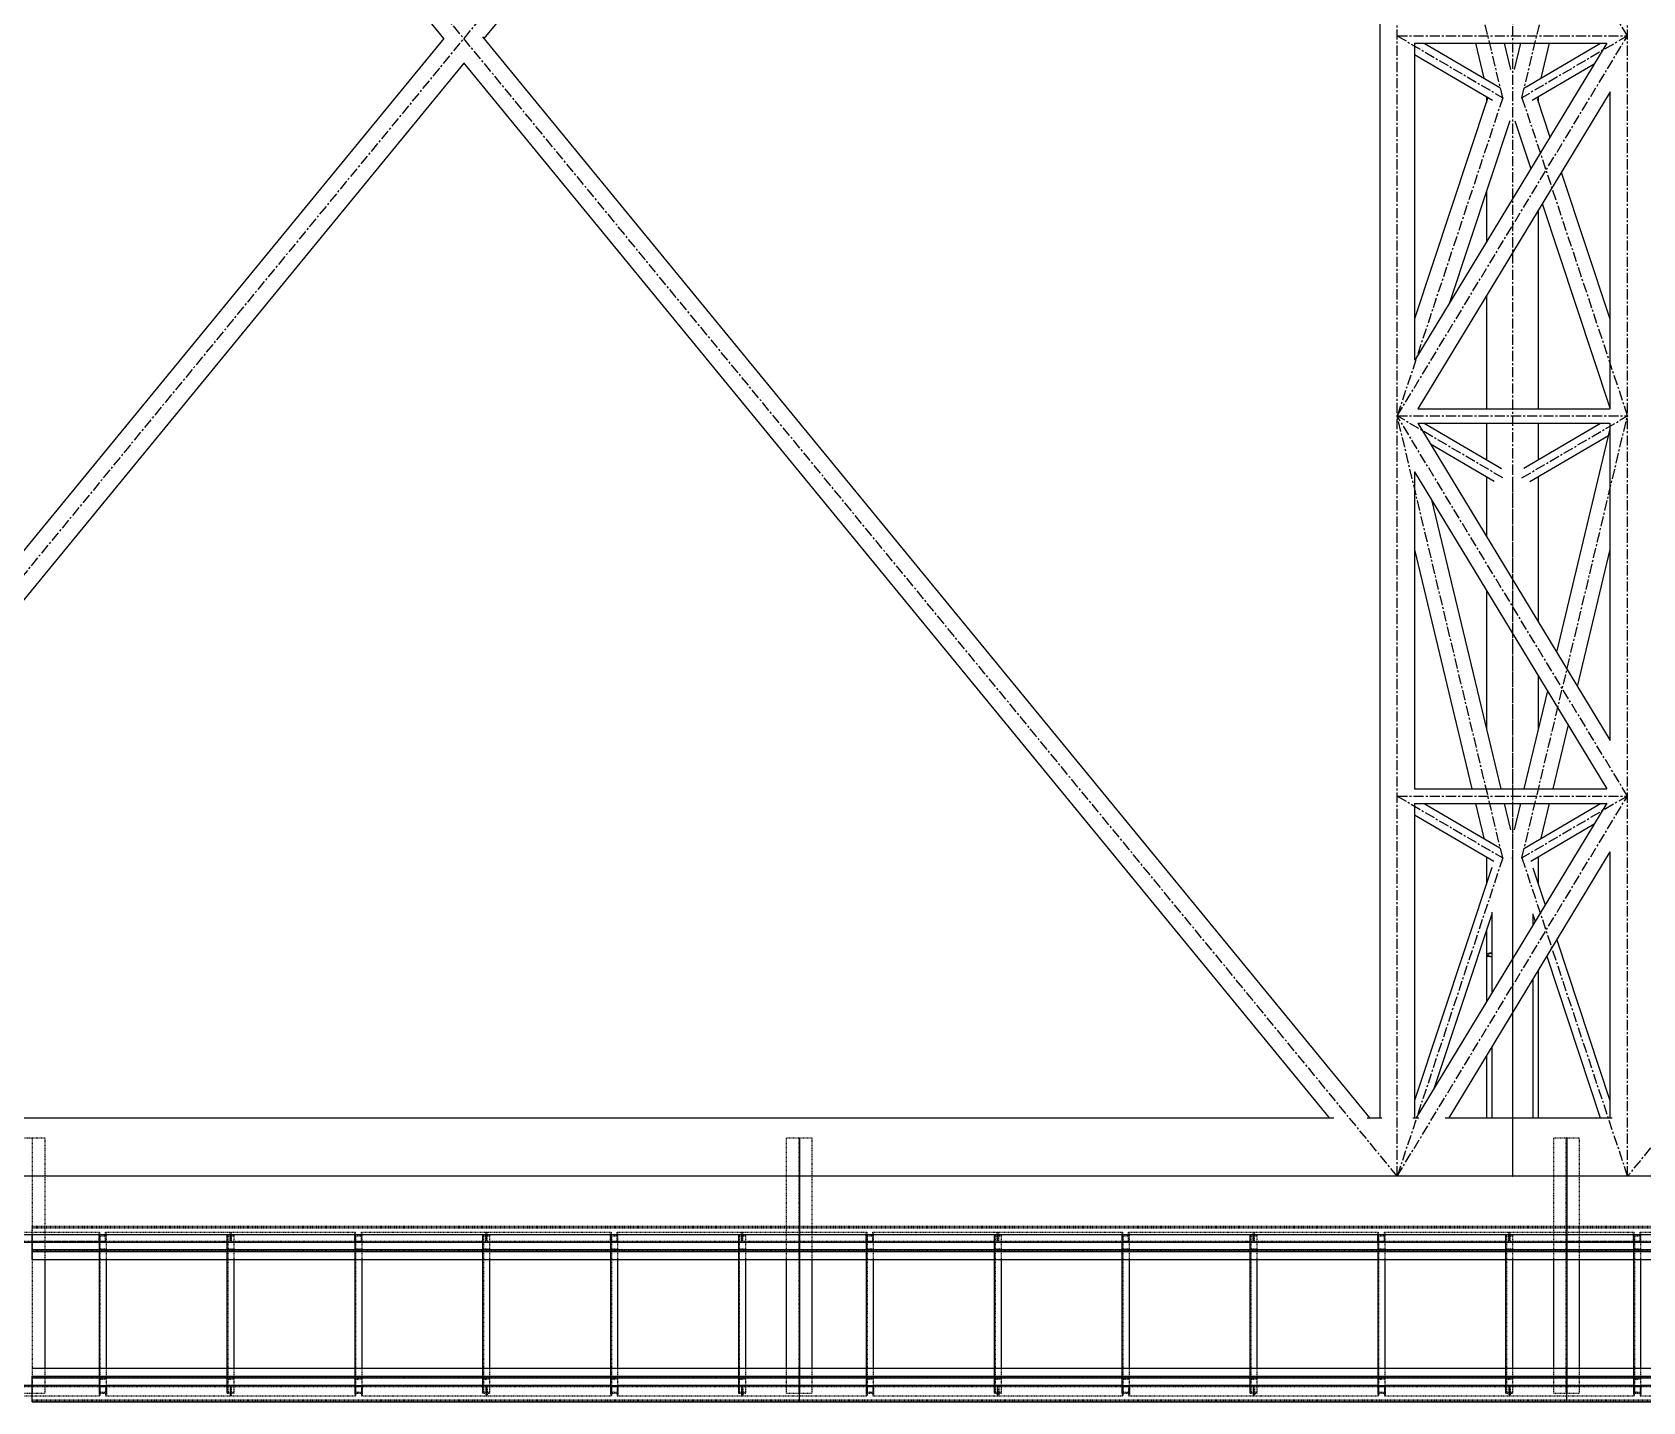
# Model space of a CAD drawing. Header units: millimetres. Extents: x 5143 to 30813, y 232 to 21408.
# Drawn here: x 18937 to 20197, y 15564 to 16635 of the extents above; entities that cross this region are included whole.
import ezdxf

# ---------------------------------------------------------------- set-up
doc = ezdxf.new("R2010")
doc.units = ezdxf.units.MM
doc.header["$LTSCALE"] = 0.25
for name, pattern in [('CENTER', [50.8, 31.75, -6.35, 6.35, -6.35]), ('XKITLINE00', [0]), ('XKITLINE02', [4, 2, -2]), ('XKITLINE03', [6, 3, -1, 1, -1])]:
    doc.linetypes.add(name, pattern=pattern)

msp = doc.modelspace()

# ---------------------------------------------------------------- linework, layer by layer
at = {"color": 8, "linetype": 'CENTER'}
for p, q in [((20005, 17520), (18545, 15740.3)), ((20005, 15740.3), (18545, 17520)), ((21645, 17520), (20185, 15740.3)), ((20087.5, 16583.8), (20005, 16929.1)), ((20185, 16632.2), (20005, 16929.1)), ((20102.5, 16583.8), (20185, 16929.1)), ((20005, 15740.3), (20005, 16860.1)), ((20185, 15740.3), (20185, 16860.1)), ((20095, 16804.9), (20095, 15913.5)), ((20005, 16632.2), (20087.5, 16583.8)), ((20005, 16334.9), (20185, 16632.2)), ((20005, 16632.2), (20185, 16632.2)), ((20185, 16632.2), (20102.5, 16583.8)), ((20087.5, 16583.8), (20005, 16334.9)), ((20102.5, 16583.8), (20185, 16334.9)), ((20087.5, 15989.2), (20005, 16334.9)), ((20185, 16037.6), (20005, 16334.9)), ((20087.5, 16286.5), (20005, 16334.9)), ((20005, 16334.9), (20185, 16334.9)), ((20102.5, 15989.2), (20185, 16334.9)), ((20102.5, 16286.5), (20185, 16334.9)), ((20095, 16286.5), (20095, 15740.3)), ((20005, 15740.3), (20185, 16037.6)), ((20005, 16037.6), (20087.5, 15989.2)), ((20005, 16037.6), (20185, 16037.6)), ((20185, 16037.6), (20102.5, 15989.2)), ((20087.5, 15989.2), (20005, 15740.3)), ((20095, 15989.2), (20095, 15740.3)), ((20102.5, 15989.2), (20185, 15740.3)), ((20275, 15740.3), (17635, 15740.3)), ((20245, 15740.3), (17635, 15740.3)), ((19275, 15740.3), (18455, 15740.3)), ((20095, 15740.3), (19275, 15740.3)), ((20915, 15740.3), (20095, 15740.3))]:
    msp.add_line(p, q, dxfattribs=at)
at = {"color": 8, "linetype": 'XKITLINE00'}
for p, q in [((18558.6, 17484.1), (19259.2, 16630.1)), ((19991.3, 17484.1), (19290.8, 16630.1)), ((19991.3, 16860.1), (19991.3, 15786)), ((19259.3, 16630.1), (18566.7, 15786)), ((19289.6, 16631.5), (19983.3, 15786)), ((20018.6, 16626.6), (20018.6, 16378.5)), ((20018.6, 16626.5), (20168.8, 16626.5)), ((20168.8, 16626.6), (20018.7, 16378.5)), ((20026, 16626.5), (20085.3, 16591.8)), ((20066.1, 16626.5), (20072.6, 16599.2)), ((20088.6, 16626.5), (20093.5, 16606)), ((20101.4, 16626.5), (20096.5, 16606)), ((20104.4, 16591.6), (20164, 16626.5)), ((20123.9, 16626.5), (20117.4, 16599.2)), ((20018.6, 16617.6), (20079.5, 16581.9)), ((19275, 16610.9), (18598.2, 15786)), ((19274.8, 16611.2), (19951.7, 15786)), ((20110.6, 16582), (20159, 16610.4)), ((20171.4, 16588.5), (20021.2, 16340.6)), ((20171.3, 16588.5), (20171.3, 16340.6)), ((20075.7, 16583.2), (20018.6, 16410.9)), ((20074.7, 16584.7), (20074.7, 16580)), ((20114.3, 16583.2), (20124.3, 16553)), ((20115.3, 16584.7), (20115.3, 16580)), ((20093, 16565.7), (20045.9, 16423.5)), ((20097, 16565.7), (20109.4, 16528.3)), ((20133.3, 16525.7), (20171.3, 16410.9)), ((20074.7, 16510.4), (20074.7, 16471.1)), ((20118.4, 16501.1), (20171.3, 16341.3)), ((20115.3, 16496), (20115.3, 16340.6)), ((20074.7, 16428.9), (20074.7, 16340.6)), ((20021, 16340.6), (20171.4, 16340.6)), ((20021.1, 16329.3), (20171.4, 16081.2)), ((20021.2, 16329.2), (20171.3, 16329.2)), ((20026, 16329.2), (20086.4, 16293.8)), ((20074.7, 16329.2), (20074.7, 16300.6)), ((20103.9, 16294), (20164, 16329.2)), ((20115.3, 16329.2), (20115.3, 16300.6)), ((20171.3, 16324.8), (20129.6, 16150.1)), ((20171.3, 16329.3), (20171.3, 16081.2)), ((20031, 16313.1), (20080.8, 16283.8)), ((20108.8, 16283.6), (20170.1, 16319.5)), ((20018.6, 16291.2), (20018.6, 16043.3)), ((20018.6, 16291.2), (20168.8, 16043.3)), ((20074.7, 16287.4), (20074.7, 16240.8)), ((20115.3, 16287.4), (20115.3, 16173.8)), ((20031.9, 16269.4), (20085.9, 16043.3)), ((20018.6, 16230.5), (20063.3, 16043.3)), ((20171.3, 16230.5), (20145.8, 16123.4)), ((20074.7, 16198.7), (20074.7, 16090)), ((20115.3, 16131.6), (20115.3, 16090)), ((20122.4, 16119.8), (20104.1, 16043.3)), ((20138.6, 16093.2), (20126.6, 16043.3)), ((20018.6, 16043.3), (20168.9, 16043.3)), ((20018.6, 16032), (20018.6, 15786)), ((20018.6, 16031.9), (20168.8, 16031.9)), ((20018.6, 16023), (20080.5, 15986.7)), ((20168.8, 16032), (20019.9, 15786)), ((20026, 16031.9), (20085.2, 15997.2)), ((20066.1, 16031.9), (20072.6, 16004.6)), ((20088.6, 16031.9), (20093.5, 16011.2)), ((20101.4, 16031.9), (20096.5, 16011.3)), ((20104.5, 15997), (20164, 16031.9)), ((20123.9, 16031.9), (20117.4, 16004.6)), ((20109.5, 15986.8), (20159, 16015.8)), ((20171.3, 15993.9), (20045.4, 15786)), ((20074.7, 15990.1), (20074.7, 15968.7)), ((20115.3, 15990.1), (20115.3, 15968.7)), ((20171.3, 15993.9), (20171.3, 15786)), ((20079, 15981.8), (20018.6, 15799.5)), ((20078.9, 15981.7), (20078.9, 15981.3)), ((20111, 15981.6), (20120.7, 15952.5)), ((20078.9, 15946.9), (20078.9, 15883.4)), ((20078.9, 15945.2), (20033.6, 15808.7)), ((20111.1, 15945.4), (20111.1, 15936.6)), ((20111.1, 15945.1), (20112.9, 15939.6)), ((20074.7, 15932.6), (20074.7, 15913.5)), ((20129.7, 15925.2), (20171.3, 15799.6)), ((20075, 15914), (20074.7, 15913.5)), ((20074.7, 15913.5), (20075, 15913)), ((20074.7, 15913.5), (20074.7, 15876.5)), ((20075, 15914), (20075.9, 15914.5)), ((20075, 15913), (20075.9, 15912.5)), ((20075.9, 15914.5), (20077.4, 15914.9)), ((20076.2, 15914), (20075.9, 15913.5)), ((20075.9, 15913.5), (20076.2, 15913)), ((20075.9, 15912.5), (20077.4, 15912.1)), ((20076.2, 15914), (20077, 15914.4)), ((20076.2, 15913), (20077, 15912.6)), ((20077, 15914.4), (20078.4, 15914.8)), ((20077, 15912.6), (20078.4, 15912.2)), ((20077.4, 15914.9), (20078.9, 15915.2)), ((20077.4, 15912.1), (20078.9, 15911.8)), ((20078.4, 15914.8), (20078.9, 15914.9)), ((20078.4, 15912.2), (20078.9, 15912.1)), ((20122, 15912.4), (20163.8, 15786)), ((20115.3, 15901.4), (20115.3, 15786)), ((20111.1, 15894.5), (20111.1, 15786)), ((20074.7, 15834.3), (20074.7, 15786)), ((20078.9, 15841.2), (20078.9, 15786)), ((18594.4, 15786), (19955.4, 15786)), ((19981.4, 15786), (19992.9, 15786)), ((20017.1, 15786), (20021.8, 15786)), ((20042.5, 15786), (20173, 15786)), ((17635, 15694.6), (20275, 15694.6))]:
    msp.add_line(p, q, dxfattribs=at)
at = {"color": 3, "linetype": 'XKITLINE02'}
for p, q in [((18927.5, 15770.3), (18947.5, 15770.3)), ((18937.8, 15570.6), (18937.8, 15770.3)), ((18947.5, 15675.1), (18947.5, 15770.3)), ((19527.5, 15770.3), (19547.5, 15770.3)), ((19527.5, 15570.6), (19527.5, 15770.3)), ((19537.2, 15570.6), (19537.2, 15770.3)), ((19537.8, 15570.6), (19537.8, 15770.3)), ((19547.5, 15675.1), (19547.5, 15770.3)), ((20127.5, 15770.3), (20147.5, 15770.3)), ((20127.5, 15570.6), (20127.5, 15770.3)), ((20137.2, 15570.6), (20137.2, 15770.3)), ((20137.8, 15570.6), (20137.8, 15770.3)), ((20147.5, 15675.1), (20147.5, 15770.3)), ((18892.7, 15696.6), (18990.4, 15696.6)), ((18937.5, 15694.6), (18937.5, 15701.3)), ((18937.5, 15701.3), (19537.5, 15701.3)), ((18937.5, 15700.4), (19537.5, 15700.4)), ((18937.5, 15699.9), (19537.5, 15699.9)), ((18989.8, 15688.6), (18989.8, 15696.6)), ((18990, 15694.6), (18995.5, 15694.6)), ((18990, 15682.6), (18990, 15694.6)), ((18990, 15570.6), (18990, 15694.6)), ((18990, 15694.6), (18995.5, 15694.6)), ((18990.4, 15689.4), (18990.4, 15696.6)), ((18990.7, 15570.6), (18990.7, 15694.6)), ((18990.7, 15693.5), (18995.5, 15693.9)), ((18994.9, 15689.4), (18994.9, 15696.6)), ((18994.9, 15696.6), (19092.7, 15696.6)), ((18995.5, 15688.6), (18995.5, 15696.6)), ((18995.5, 15693.9), (18995.5, 15694.6)), ((18995.5, 15570.6), (18995.5, 15694.6)), ((19090, 15694.6), (19095.5, 15694.6)), ((19090, 15682.6), (19090, 15694.6)), ((19090, 15570.6), (19090, 15694.6)), ((19090, 15694.6), (19095.5, 15694.6)), ((19090.7, 15570.6), (19090.7, 15694.6)), ((19090.7, 15693.5), (19095.5, 15693.9)), ((19092.2, 15689.4), (19092.2, 15696.6)), ((19092.7, 15688.6), (19092.7, 15696.6)), ((19092.7, 15696.6), (19190.4, 15696.6)), ((19092.7, 15688.6), (19092.7, 15696.6)), ((19093.3, 15689.4), (19093.3, 15696.6)), ((19095.5, 15693.9), (19095.5, 15694.6)), ((19095.5, 15570.6), (19095.5, 15694.6)), ((19189.8, 15688.6), (19189.8, 15696.6)), ((19190, 15694.6), (19195.5, 15694.6)), ((19190, 15682.6), (19190, 15694.6)), ((19190, 15590.1), (19190, 15694.6)), ((19190, 15694.6), (19195.5, 15694.6)), ((19190.4, 15689.4), (19190.4, 15696.6)), ((19190.7, 15570.6), (19190.7, 15694.6)), ((19190.7, 15693.5), (19195.5, 15693.9)), ((19194.9, 15689.4), (19194.9, 15696.6)), ((19194.9, 15696.6), (19292.7, 15696.6)), ((19195.5, 15688.6), (19195.5, 15696.6)), ((19195.5, 15693.9), (19195.5, 15694.6)), ((19195.5, 15570.6), (19195.5, 15694.6)), ((19290, 15590.1), (19290, 15694.6)), ((19290, 15694.6), (19295.5, 15694.6)), ((19290, 15694.6), (19295.5, 15694.6)), ((19290, 15682.6), (19290, 15694.6)), ((19290.7, 15570.6), (19290.7, 15694.6)), ((19290.7, 15693.5), (19295.5, 15693.9)), ((19292.2, 15689.4), (19292.2, 15696.6)), ((19292.7, 15688.6), (19292.7, 15696.6)), ((19292.7, 15696.6), (19390.4, 15696.6)), ((19292.7, 15688.6), (19292.7, 15696.6)), ((19293.3, 15689.4), (19293.3, 15696.6)), ((19295.5, 15570.6), (19295.5, 15694.6)), ((19295.5, 15693.9), (19295.5, 15694.6)), ((19389.8, 15688.6), (19389.8, 15696.6)), ((19390, 15590.1), (19390, 15694.6)), ((19390, 15694.6), (19395.5, 15694.6)), ((19390, 15694.6), (19395.5, 15694.6)), ((19390, 15682.6), (19390, 15694.6)), ((19390.4, 15689.4), (19390.4, 15696.6)), ((19390.7, 15570.6), (19390.7, 15694.6)), ((19390.7, 15693.5), (19395.5, 15693.9)), ((19394.9, 15689.4), (19394.9, 15696.6)), ((19394.9, 15696.6), (19492.7, 15696.6)), ((19395.5, 15688.6), (19395.5, 15696.6)), ((19395.5, 15570.6), (19395.5, 15694.6)), ((19395.5, 15693.9), (19395.5, 15694.6)), ((19490, 15590.1), (19490, 15694.6)), ((19490, 15694.6), (19495.5, 15694.6)), ((19490, 15694.6), (19495.5, 15694.6)), ((19490, 15682.6), (19490, 15694.6)), ((19490.7, 15570.6), (19490.7, 15694.6)), ((19490.7, 15693.5), (19495.5, 15693.9)), ((19492.2, 15689.4), (19492.2, 15696.6)), ((19492.7, 15688.6), (19492.7, 15696.6)), ((19492.7, 15696.6), (19590.4, 15696.6)), ((19492.7, 15688.6), (19492.7, 15696.6)), ((19493.3, 15689.4), (19493.3, 15696.6)), ((19495.5, 15570.6), (19495.5, 15694.6)), ((19495.5, 15693.9), (19495.5, 15694.6)), ((19537.5, 15694.6), (19537.5, 15701.3)), ((19537.5, 15701.3), (20137.5, 15701.3)), ((19537.5, 15694.6), (19537.5, 15701.3)), ((19537.5, 15700.4), (20137.5, 15700.4)), ((19537.5, 15699.9), (20137.5, 15699.9)), ((19589.8, 15688.6), (19589.8, 15696.6)), ((19590, 15590.1), (19590, 15694.6)), ((19590, 15694.6), (19595.5, 15694.6)), ((19590, 15694.6), (19595.5, 15694.6)), ((19590, 15682.6), (19590, 15694.6)), ((19590.4, 15689.4), (19590.4, 15696.6)), ((19590.7, 15570.6), (19590.7, 15694.6)), ((19590.7, 15693.5), (19595.5, 15693.9)), ((19594.9, 15689.4), (19594.9, 15696.6)), ((19594.9, 15696.6), (19692.7, 15696.6)), ((19595.5, 15688.6), (19595.5, 15696.6)), ((19595.5, 15570.6), (19595.5, 15694.6)), ((19595.5, 15693.9), (19595.5, 15694.6)), ((19690, 15590.1), (19690, 15694.6)), ((19690, 15694.6), (19695.5, 15694.6)), ((19690, 15694.6), (19695.5, 15694.6)), ((19690, 15682.6), (19690, 15694.6)), ((19690.7, 15570.6), (19690.7, 15694.6)), ((19690.7, 15693.5), (19695.5, 15693.9)), ((19692.2, 15689.4), (19692.2, 15696.6)), ((19692.7, 15688.6), (19692.7, 15696.6)), ((19692.7, 15696.6), (19790.4, 15696.6)), ((19692.7, 15688.6), (19692.7, 15696.6)), ((19693.3, 15689.4), (19693.3, 15696.6)), ((19695.5, 15570.6), (19695.5, 15694.6)), ((19695.5, 15693.9), (19695.5, 15694.6)), ((19789.8, 15688.6), (19789.8, 15696.6)), ((19790, 15590.1), (19790, 15694.6)), ((19790, 15694.6), (19795.5, 15694.6)), ((19790, 15694.6), (19795.5, 15694.6)), ((19790, 15682.6), (19790, 15694.6)), ((19790.4, 15689.4), (19790.4, 15696.6)), ((19790.7, 15570.6), (19790.7, 15694.6)), ((19790.7, 15693.5), (19795.5, 15693.9)), ((19794.9, 15689.4), (19794.9, 15696.6)), ((19794.9, 15696.6), (19892.7, 15696.6)), ((19795.5, 15688.6), (19795.5, 15696.6)), ((19795.5, 15570.6), (19795.5, 15694.6)), ((19795.5, 15693.9), (19795.5, 15694.6)), ((19890, 15590.1), (19890, 15694.6)), ((19890, 15694.6), (19895.5, 15694.6)), ((19890, 15694.6), (19895.5, 15694.6)), ((19890, 15682.6), (19890, 15694.6)), ((19890.7, 15570.6), (19890.7, 15694.6)), ((19890.7, 15693.5), (19895.5, 15693.9)), ((19892.2, 15689.4), (19892.2, 15696.6)), ((19892.7, 15688.6), (19892.7, 15696.6)), ((19892.7, 15696.6), (19990.4, 15696.6)), ((19892.7, 15688.6), (19892.7, 15696.6)), ((19893.3, 15689.4), (19893.3, 15696.6)), ((19895.5, 15570.6), (19895.5, 15694.6)), ((19895.5, 15693.9), (19895.5, 15694.6)), ((19989.8, 15688.6), (19989.8, 15696.6)), ((19990, 15590.1), (19990, 15694.6)), ((19990, 15694.6), (19995.5, 15694.6)), ((19990, 15694.6), (19995.5, 15694.6)), ((19990, 15682.6), (19990, 15694.6)), ((19990.4, 15689.4), (19990.4, 15696.6)), ((19990.7, 15570.6), (19990.7, 15694.6)), ((19990.7, 15693.5), (19995.5, 15693.9)), ((19994.9, 15689.4), (19994.9, 15696.6)), ((19994.9, 15696.6), (20092.7, 15696.6)), ((19995.5, 15688.6), (19995.5, 15696.6)), ((19995.5, 15570.6), (19995.5, 15694.6)), ((19995.5, 15693.9), (19995.5, 15694.6)), ((20090, 15590.1), (20090, 15694.6)), ((20090, 15694.6), (20095.5, 15694.6)), ((20090, 15694.6), (20095.5, 15694.6)), ((20090, 15682.6), (20090, 15694.6)), ((20090.7, 15570.6), (20090.7, 15694.6)), ((20090.7, 15693.5), (20095.5, 15693.9)), ((20092.2, 15689.4), (20092.2, 15696.6)), ((20092.7, 15696.6), (20190.4, 15696.6)), ((20092.7, 15688.6), (20092.7, 15696.6)), ((20092.7, 15688.6), (20092.7, 15696.6)), ((20093.3, 15689.4), (20093.3, 15696.6)), ((20095.5, 15570.6), (20095.5, 15694.6)), ((20095.5, 15693.9), (20095.5, 15694.6)), ((20137.5, 15694.6), (20137.5, 15701.3)), ((20137.5, 15694.6), (20137.5, 15701.3)), ((20137.5, 15701.3), (20737.5, 15701.3)), ((20137.5, 15700.4), (20737.5, 15700.4)), ((20137.5, 15699.9), (20737.5, 15699.9)), ((20189.8, 15688.6), (20189.8, 15696.6)), ((20190, 15570.6), (20190, 15694.6)), ((20190, 15694.6), (20195.5, 15694.6)), ((20190, 15694.6), (20195.5, 15694.6)), ((20190, 15682.6), (20190, 15694.6)), ((20190.4, 15689.4), (20190.4, 15696.6)), ((20190.7, 15570.6), (20190.7, 15694.6)), ((20190.7, 15693.5), (20195.5, 15693.9)), ((20194.9, 15689.4), (20194.9, 15696.6)), ((20194.9, 15696.6), (20292.7, 15696.6)), ((20195.5, 15688.6), (20195.5, 15696.6)), ((20195.5, 15570.6), (20195.5, 15694.6)), ((20195.5, 15693.9), (20195.5, 15694.6)), ((18892.7, 15688.6), (18995.6, 15688.6)), ((18893.3, 15689.4), (18994.9, 15689.4)), ((18937.5, 15689.4), (18995.6, 15689.4)), ((18937.5, 15688.6), (18989.8, 15688.6)), ((18937.5, 15682.6), (19537.5, 15682.6)), ((18937.5, 15681.3), (18937.5, 15682.6)), ((18937.5, 15682.6), (19537.5, 15682.6)), ((18937.5, 15682.1), (19537.5, 15682.1)), ((18937.5, 15681.7), (19537.5, 15681.7)), ((18989.7, 15689.4), (18989.7, 15688.6)), ((18989.7, 15689.4), (19092.2, 15689.4)), ((18989.7, 15688.6), (19092.7, 15688.6)), ((18990, 15682.6), (18995.5, 15682.6)), ((18990.7, 15683.6), (18990.7, 15693.5)), ((18990.7, 15683.6), (18995.5, 15683.3)), ((18995.5, 15682.6), (18995.5, 15683.3)), ((18995.6, 15689.4), (18995.6, 15688.6)), ((19086.9, 15689.4), (19086.9, 15688.6)), ((19090, 15688.6), (19092.7, 15688.6)), ((19090, 15682.6), (19095.5, 15682.6)), ((19090.7, 15683.6), (19090.7, 15693.5)), ((19090.7, 15683.6), (19095.5, 15683.3)), ((19092.7, 15688.6), (19195.6, 15688.6)), ((19093.3, 15689.4), (19195.6, 15689.4)), ((19095.5, 15682.6), (19095.5, 15683.3)), ((19098.6, 15689.4), (19098.6, 15688.6)), ((19189.7, 15689.4), (19189.7, 15688.6)), ((19189.7, 15689.4), (19292.2, 15689.4)), ((19189.7, 15688.6), (19292.7, 15688.6)), ((19190, 15682.6), (19195.5, 15682.6)), ((19190.7, 15683.6), (19190.7, 15693.5)), ((19190.7, 15683.6), (19195.5, 15683.3)), ((19195.5, 15682.6), (19195.5, 15683.3)), ((19195.6, 15689.4), (19195.6, 15688.6)), ((19286.9, 15689.4), (19286.9, 15688.6)), ((19290, 15688.6), (19292.7, 15688.6)), ((19290, 15682.6), (19295.5, 15682.6)), ((19290.7, 15683.6), (19290.7, 15693.5)), ((19290.7, 15683.6), (19295.5, 15683.3)), ((19292.7, 15688.6), (19395.6, 15688.6)), ((19293.3, 15689.4), (19395.6, 15689.4)), ((19295.5, 15682.6), (19295.5, 15683.3)), ((19298.6, 15689.4), (19298.6, 15688.6)), ((19389.7, 15689.4), (19389.7, 15688.6)), ((19389.7, 15689.4), (19492.2, 15689.4)), ((19389.7, 15688.6), (19492.7, 15688.6)), ((19390, 15682.6), (19395.5, 15682.6)), ((19390.7, 15683.6), (19390.7, 15693.5)), ((19390.7, 15683.6), (19395.5, 15683.3)), ((19395.5, 15682.6), (19395.5, 15683.3)), ((19395.6, 15689.4), (19395.6, 15688.6)), ((19486.9, 15689.4), (19486.9, 15688.6)), ((19490, 15688.6), (19492.7, 15688.6)), ((19490, 15682.6), (19495.5, 15682.6)), ((19490.7, 15683.6), (19490.7, 15693.5)), ((19490.7, 15683.6), (19495.5, 15683.3)), ((19492.7, 15688.6), (19595.6, 15688.6)), ((19493.3, 15689.4), (19595.6, 15689.4)), ((19495.5, 15682.6), (19495.5, 15683.3)), ((19498.6, 15689.4), (19498.6, 15688.6)), ((19537.5, 15682.6), (20137.5, 15682.6)), ((19537.5, 15681.3), (19537.5, 15682.6)), ((19537.5, 15682.6), (20137.5, 15682.6)), ((19537.5, 15681.3), (19537.5, 15682.6)), ((19537.5, 15682.1), (20137.5, 15682.1)), ((19537.5, 15681.7), (20137.5, 15681.7)), ((19589.7, 15689.4), (19589.7, 15688.6)), ((19589.7, 15689.4), (19692.2, 15689.4)), ((19589.7, 15688.6), (19692.7, 15688.6)), ((19590, 15682.6), (19595.5, 15682.6)), ((19590.7, 15683.6), (19590.7, 15693.5)), ((19590.7, 15683.6), (19595.5, 15683.3)), ((19595.5, 15682.6), (19595.5, 15683.3)), ((19595.6, 15689.4), (19595.6, 15688.6)), ((19686.9, 15689.4), (19686.9, 15688.6)), ((19690, 15688.6), (19692.7, 15688.6)), ((19690, 15682.6), (19695.5, 15682.6)), ((19690.7, 15683.6), (19690.7, 15693.5)), ((19690.7, 15683.6), (19695.5, 15683.3)), ((19692.7, 15688.6), (19795.6, 15688.6)), ((19693.3, 15689.4), (19795.6, 15689.4)), ((19695.5, 15682.6), (19695.5, 15683.3)), ((19698.6, 15689.4), (19698.6, 15688.6)), ((19789.7, 15689.4), (19789.7, 15688.6)), ((19789.7, 15689.4), (19892.2, 15689.4)), ((19789.7, 15688.6), (19892.7, 15688.6)), ((19790, 15682.6), (19795.5, 15682.6)), ((19790.7, 15683.6), (19790.7, 15693.5)), ((19790.7, 15683.6), (19795.5, 15683.3)), ((19795.5, 15682.6), (19795.5, 15683.3)), ((19795.6, 15689.4), (19795.6, 15688.6)), ((19886.9, 15689.4), (19886.9, 15688.6)), ((19890, 15688.6), (19892.7, 15688.6)), ((19890, 15682.6), (19895.5, 15682.6)), ((19890.7, 15683.6), (19890.7, 15693.5)), ((19890.7, 15683.6), (19895.5, 15683.3)), ((19892.7, 15688.6), (19995.6, 15688.6)), ((19893.3, 15689.4), (19995.6, 15689.4)), ((19895.5, 15682.6), (19895.5, 15683.3)), ((19898.6, 15689.4), (19898.6, 15688.6)), ((19989.7, 15689.4), (19989.7, 15688.6)), ((19989.7, 15689.4), (20092.2, 15689.4)), ((19989.7, 15688.6), (20092.7, 15688.6)), ((19990, 15682.6), (19995.5, 15682.6)), ((19990.7, 15683.6), (19990.7, 15693.5)), ((19990.7, 15683.6), (19995.5, 15683.3)), ((19995.5, 15682.6), (19995.5, 15683.3)), ((19995.6, 15689.4), (19995.6, 15688.6)), ((20086.9, 15689.4), (20086.9, 15688.6)), ((20090, 15688.6), (20092.7, 15688.6)), ((20090, 15682.6), (20095.5, 15682.6)), ((20090.7, 15683.6), (20090.7, 15693.5)), ((20090.7, 15683.6), (20095.5, 15683.3)), ((20092.7, 15688.6), (20195.6, 15688.6)), ((20093.3, 15689.4), (20194.9, 15689.4)), ((20095.5, 15682.6), (20095.5, 15683.3)), ((20098.6, 15689.4), (20098.6, 15688.6)), ((20137.5, 15689.4), (20195.6, 15689.4)), ((20137.5, 15688.6), (20189.8, 15688.6)), ((20137.5, 15681.3), (20137.5, 15682.6)), ((20137.5, 15682.6), (20737.5, 15682.6)), ((20137.5, 15681.3), (20137.5, 15682.6)), ((20137.5, 15682.6), (20737.5, 15682.6)), ((20137.5, 15682.1), (20737.5, 15682.1)), ((20137.5, 15681.7), (20737.5, 15681.7)), ((20189.7, 15689.4), (20189.7, 15688.6)), ((20189.7, 15689.4), (20292.2, 15689.4)), ((20189.7, 15688.6), (20292.7, 15688.6)), ((20190, 15682.6), (20195.5, 15682.6)), ((20190.7, 15683.6), (20190.7, 15693.5)), ((20190.7, 15683.6), (20195.5, 15683.3)), ((20195.5, 15682.6), (20195.5, 15683.3)), ((20195.6, 15689.4), (20195.6, 15688.6)), ((18937.5, 15583.4), (19537.5, 15583.4)), ((18937.5, 15583), (19537.5, 15583)), ((18937.5, 15582.6), (19537.5, 15582.6)), ((18937.5, 15582.5), (19537.5, 15582.5)), ((18947.5, 15570.6), (18947.5, 15590.1)), ((18990, 15570.6), (18990, 15590.1)), ((18990, 15582.6), (18995.5, 15582.6)), ((18990, 15570.6), (18990, 15582.6)), ((18990.7, 15581.5), (18995.5, 15581.9)), ((18990.7, 15571.6), (18990.7, 15581.5)), ((18995.5, 15570.6), (18995.5, 15590.1)), ((18995.5, 15581.9), (18995.5, 15582.6)), ((19090, 15570.6), (19090, 15590.1)), ((19090, 15582.6), (19095.5, 15582.6)), ((19090, 15570.6), (19090, 15582.6)), ((19090.7, 15581.5), (19095.5, 15581.9)), ((19090.7, 15571.6), (19090.7, 15581.5)), ((19095.5, 15570.6), (19095.5, 15590.1)), ((19095.5, 15581.9), (19095.5, 15582.6)), ((19190, 15570.6), (19190, 15590.1)), ((19190, 15582.6), (19195.5, 15582.6)), ((19190, 15570.6), (19190, 15582.6)), ((19190.7, 15581.5), (19195.5, 15581.9)), ((19190.7, 15571.6), (19190.7, 15581.5)), ((19195.5, 15570.6), (19195.5, 15590.1)), ((19195.5, 15581.9), (19195.5, 15582.6)), ((19290, 15570.6), (19290, 15590.1)), ((19290, 15582.6), (19295.5, 15582.6)), ((19290, 15570.6), (19290, 15582.6)), ((19290.7, 15581.5), (19295.5, 15581.9)), ((19290.7, 15571.6), (19290.7, 15581.5)), ((19295.5, 15570.6), (19295.5, 15590.1)), ((19295.5, 15581.9), (19295.5, 15582.6)), ((19390, 15570.6), (19390, 15590.1)), ((19390, 15582.6), (19395.5, 15582.6)), ((19390, 15570.6), (19390, 15582.6)), ((19390.7, 15581.5), (19395.5, 15581.9)), ((19390.7, 15571.6), (19390.7, 15581.5)), ((19395.5, 15570.6), (19395.5, 15590.1)), ((19395.5, 15581.9), (19395.5, 15582.6)), ((19490, 15570.6), (19490, 15590.1)), ((19490, 15582.6), (19495.5, 15582.6)), ((19490, 15570.6), (19490, 15582.6)), ((19490.7, 15581.5), (19495.5, 15581.9)), ((19490.7, 15571.6), (19490.7, 15581.5)), ((19495.5, 15570.6), (19495.5, 15590.1)), ((19495.5, 15581.9), (19495.5, 15582.6)), ((19527.5, 15570.6), (19527.5, 15590.1)), ((19537.5, 15582.6), (19537.5, 15583.9)), ((19537.5, 15582.6), (19537.5, 15583.9)), ((19537.5, 15583.4), (20137.5, 15583.4)), ((19537.5, 15583), (20137.5, 15583)), ((19537.5, 15582.6), (20137.5, 15582.6)), ((19537.5, 15582.5), (20137.5, 15582.5)), ((19547.5, 15570.6), (19547.5, 15590.1)), ((19590, 15570.6), (19590, 15590.1)), ((19590, 15582.6), (19595.5, 15582.6)), ((19590, 15570.6), (19590, 15582.6)), ((19590.7, 15581.5), (19595.5, 15581.9)), ((19590.7, 15571.6), (19590.7, 15581.5)), ((19595.5, 15570.6), (19595.5, 15590.1)), ((19595.5, 15581.9), (19595.5, 15582.6)), ((19690, 15570.6), (19690, 15590.1)), ((19690, 15582.6), (19695.5, 15582.6)), ((19690, 15570.6), (19690, 15582.6)), ((19690.7, 15581.5), (19695.5, 15581.9)), ((19690.7, 15571.6), (19690.7, 15581.5)), ((19695.5, 15570.6), (19695.5, 15590.1)), ((19695.5, 15581.9), (19695.5, 15582.6)), ((19790, 15570.6), (19790, 15590.1)), ((19790, 15582.6), (19795.5, 15582.6)), ((19790, 15570.6), (19790, 15582.6)), ((19790.7, 15581.5), (19795.5, 15581.9)), ((19790.7, 15571.6), (19790.7, 15581.5)), ((19795.5, 15570.6), (19795.5, 15590.1)), ((19795.5, 15581.9), (19795.5, 15582.6)), ((19890, 15570.6), (19890, 15590.1)), ((19890, 15582.6), (19895.5, 15582.6)), ((19890, 15570.6), (19890, 15582.6)), ((19890.7, 15581.5), (19895.5, 15581.9)), ((19890.7, 15571.6), (19890.7, 15581.5)), ((19895.5, 15570.6), (19895.5, 15590.1)), ((19895.5, 15581.9), (19895.5, 15582.6)), ((19990, 15570.6), (19990, 15590.1)), ((19990, 15582.6), (19995.5, 15582.6)), ((19990, 15570.6), (19990, 15582.6)), ((19990.7, 15581.5), (19995.5, 15581.9)), ((19990.7, 15571.6), (19990.7, 15581.5)), ((19995.5, 15570.6), (19995.5, 15590.1)), ((19995.5, 15581.9), (19995.5, 15582.6)), ((20090, 15570.6), (20090, 15590.1)), ((20090, 15582.6), (20095.5, 15582.6)), ((20090, 15570.6), (20090, 15582.6)), ((20090.7, 15581.5), (20095.5, 15581.9)), ((20090.7, 15571.6), (20090.7, 15581.5)), ((20095.5, 15570.6), (20095.5, 15590.1)), ((20095.5, 15581.9), (20095.5, 15582.6)), ((20127.5, 15570.6), (20127.5, 15590.1)), ((20137.5, 15582.6), (20137.5, 15583.9)), ((20137.5, 15582.6), (20137.5, 15583.9)), ((20137.5, 15583.4), (20737.5, 15583.4)), ((20137.5, 15583), (20737.5, 15583)), ((20137.5, 15582.6), (20737.5, 15582.6)), ((20137.5, 15582.5), (20737.5, 15582.5)), ((20147.5, 15570.6), (20147.5, 15590.1)), ((20190, 15570.6), (20190, 15590.1)), ((20190, 15582.6), (20195.5, 15582.6)), ((20190, 15570.6), (20190, 15582.6)), ((20190.7, 15581.5), (20195.5, 15581.9)), ((20190.7, 15571.6), (20190.7, 15581.5)), ((20195.5, 15570.6), (20195.5, 15590.1)), ((20195.5, 15581.9), (20195.5, 15582.6)), ((18892.7, 15576.6), (18995.6, 15576.6)), ((18892.7, 15568.6), (18990.4, 15568.6)), ((18893.3, 15575.8), (18995.6, 15575.8)), ((18927.5, 15570.6), (18947.5, 15570.6)), ((18989.7, 15576.6), (19092.7, 15576.6)), ((18989.7, 15576.6), (18989.7, 15575.8)), ((18989.7, 15575.8), (19092.2, 15575.8)), ((18989.8, 15576.6), (18989.8, 15568.6)), ((18990, 15570.6), (18995.5, 15570.6)), ((18990, 15570.6), (18995.5, 15570.6)), ((18990.4, 15575.8), (18990.4, 15568.6)), ((18990.7, 15571.6), (18995.5, 15571.3)), ((18994.9, 15575.8), (18994.9, 15568.6)), ((18994.9, 15568.6), (19092.7, 15568.6)), ((18995.5, 15576.6), (18995.5, 15568.6)), ((18995.5, 15570.6), (18995.5, 15571.3)), ((18995.6, 15576.6), (18995.6, 15575.8)), ((19086.9, 15576.6), (19086.9, 15575.8)), ((19090, 15570.6), (19095.5, 15570.6)), ((19090, 15570.6), (19095.5, 15570.6)), ((19090.7, 15571.6), (19095.5, 15571.3)), ((19092.2, 15575.8), (19092.2, 15568.6)), ((19092.7, 15568.6), (19092.7, 15576.6)), ((19092.7, 15576.6), (19195.6, 15576.6)), ((19092.7, 15568.6), (19092.7, 15576.6)), ((19092.7, 15568.6), (19190.4, 15568.6)), ((19093.3, 15575.8), (19195.6, 15575.8)), ((19093.3, 15568.6), (19093.3, 15575.8)), ((19095.5, 15570.6), (19095.5, 15571.3)), ((19098.6, 15576.6), (19098.6, 15575.8)), ((19189.7, 15576.6), (19292.7, 15576.6)), ((19189.7, 15576.6), (19189.7, 15575.8)), ((19189.7, 15575.8), (19292.2, 15575.8)), ((19189.8, 15576.6), (19189.8, 15568.6)), ((19190, 15570.6), (19195.5, 15570.6)), ((19190, 15570.6), (19195.5, 15570.6)), ((19190.4, 15575.8), (19190.4, 15568.6)), ((19190.7, 15571.6), (19195.5, 15571.3)), ((19194.9, 15575.8), (19194.9, 15568.6)), ((19194.9, 15568.6), (19292.7, 15568.6)), ((19195.5, 15576.6), (19195.5, 15568.6)), ((19195.5, 15570.6), (19195.5, 15571.3)), ((19195.6, 15576.6), (19195.6, 15575.8)), ((19286.9, 15576.6), (19286.9, 15575.8)), ((19290, 15570.6), (19295.5, 15570.6)), ((19290, 15570.6), (19295.5, 15570.6)), ((19290.7, 15571.6), (19295.5, 15571.3)), ((19292.2, 15575.8), (19292.2, 15568.6)), ((19292.7, 15568.6), (19292.7, 15576.6)), ((19292.7, 15576.6), (19395.6, 15576.6)), ((19292.7, 15568.6), (19292.7, 15576.6)), ((19292.7, 15568.6), (19390.4, 15568.6)), ((19293.3, 15575.8), (19395.6, 15575.8)), ((19293.3, 15575.8), (19293.3, 15568.6)), ((19295.5, 15570.6), (19295.5, 15571.3)), ((19298.6, 15576.6), (19298.6, 15575.8)), ((19389.7, 15576.6), (19492.7, 15576.6)), ((19389.7, 15576.6), (19389.7, 15575.8)), ((19389.7, 15575.8), (19492.2, 15575.8)), ((19389.8, 15576.6), (19389.8, 15568.6)), ((19390, 15570.6), (19395.5, 15570.6)), ((19390, 15570.6), (19395.5, 15570.6)), ((19390.4, 15575.8), (19390.4, 15568.6)), ((19390.7, 15571.6), (19395.5, 15571.3)), ((19394.9, 15575.8), (19394.9, 15568.6)), ((19394.9, 15568.6), (19492.7, 15568.6)), ((19395.5, 15576.6), (19395.5, 15568.6)), ((19395.5, 15570.6), (19395.5, 15571.3)), ((19395.6, 15576.6), (19395.6, 15575.8)), ((19486.9, 15576.6), (19486.9, 15575.8)), ((19490, 15570.6), (19495.5, 15570.6)), ((19490, 15570.6), (19495.5, 15570.6)), ((19490.7, 15571.6), (19495.5, 15571.3)), ((19492.2, 15575.8), (19492.2, 15568.6)), ((19492.7, 15568.6), (19492.7, 15576.6)), ((19492.7, 15576.6), (19595.6, 15576.6)), ((19492.7, 15568.6), (19492.7, 15576.6)), ((19492.7, 15568.6), (19590.4, 15568.6)), ((19493.3, 15575.8), (19595.6, 15575.8)), ((19493.3, 15575.8), (19493.3, 15568.6)), ((19495.5, 15570.6), (19495.5, 15571.3)), ((19498.6, 15576.6), (19498.6, 15575.8)), ((19527.5, 15570.6), (19547.5, 15570.6)), ((19589.7, 15576.6), (19692.7, 15576.6)), ((19589.7, 15576.6), (19589.7, 15575.8)), ((19589.7, 15575.8), (19692.2, 15575.8)), ((19589.8, 15576.6), (19589.8, 15568.6)), ((19590, 15570.6), (19595.5, 15570.6)), ((19590, 15570.6), (19595.5, 15570.6)), ((19590.4, 15575.8), (19590.4, 15568.6)), ((19590.7, 15571.6), (19595.5, 15571.3)), ((19594.9, 15575.8), (19594.9, 15568.6)), ((19594.9, 15568.6), (19692.7, 15568.6)), ((19595.5, 15576.6), (19595.5, 15568.6)), ((19595.5, 15570.6), (19595.5, 15571.3)), ((19595.6, 15576.6), (19595.6, 15575.8)), ((19686.9, 15576.6), (19686.9, 15575.8)), ((19690, 15570.6), (19695.5, 15570.6)), ((19690, 15570.6), (19695.5, 15570.6)), ((19690.7, 15571.6), (19695.5, 15571.3)), ((19692.2, 15575.8), (19692.2, 15568.6)), ((19692.7, 15568.6), (19692.7, 15576.6)), ((19692.7, 15576.6), (19795.6, 15576.6)), ((19692.7, 15568.6), (19692.7, 15576.6)), ((19692.7, 15568.6), (19790.4, 15568.6)), ((19693.3, 15575.8), (19795.6, 15575.8)), ((19693.3, 15575.8), (19693.3, 15568.6)), ((19695.5, 15570.6), (19695.5, 15571.3)), ((19698.6, 15576.6), (19698.6, 15575.8)), ((19789.7, 15576.6), (19892.7, 15576.6)), ((19789.7, 15576.6), (19789.7, 15575.8)), ((19789.7, 15575.8), (19892.2, 15575.8)), ((19789.8, 15576.6), (19789.8, 15568.6)), ((19790, 15570.6), (19795.5, 15570.6)), ((19790, 15570.6), (19795.5, 15570.6)), ((19790.4, 15575.8), (19790.4, 15568.6)), ((19790.7, 15571.6), (19795.5, 15571.3)), ((19794.9, 15575.8), (19794.9, 15568.6)), ((19794.9, 15568.6), (19892.7, 15568.6)), ((19795.5, 15576.6), (19795.5, 15568.6)), ((19795.5, 15570.6), (19795.5, 15571.3)), ((19795.6, 15576.6), (19795.6, 15575.8)), ((19886.9, 15576.6), (19886.9, 15575.8)), ((19890, 15570.6), (19895.5, 15570.6)), ((19890, 15570.6), (19895.5, 15570.6)), ((19890.7, 15571.6), (19895.5, 15571.3)), ((19892.2, 15575.8), (19892.2, 15568.6)), ((19892.7, 15568.6), (19892.7, 15576.6)), ((19892.7, 15576.6), (19995.6, 15576.6)), ((19892.7, 15568.6), (19892.7, 15576.6)), ((19892.7, 15568.6), (19990.4, 15568.6)), ((19893.3, 15575.8), (19995.6, 15575.8)), ((19893.3, 15575.8), (19893.3, 15568.6)), ((19895.5, 15570.6), (19895.5, 15571.3)), ((19898.6, 15576.6), (19898.6, 15575.8)), ((19989.7, 15576.6), (20092.7, 15576.6)), ((19989.7, 15576.6), (19989.7, 15575.8)), ((19989.7, 15575.8), (20092.2, 15575.8)), ((19989.8, 15576.6), (19989.8, 15568.6)), ((19990, 15570.6), (19995.5, 15570.6)), ((19990, 15570.6), (19995.5, 15570.6)), ((19990.4, 15575.8), (19990.4, 15568.6)), ((19990.7, 15571.6), (19995.5, 15571.3)), ((19994.9, 15575.8), (19994.9, 15568.6)), ((19994.9, 15568.6), (20092.7, 15568.6)), ((19995.5, 15576.6), (19995.5, 15568.6)), ((19995.5, 15570.6), (19995.5, 15571.3)), ((19995.6, 15576.6), (19995.6, 15575.8)), ((20086.9, 15576.6), (20086.9, 15575.8)), ((20090, 15570.6), (20095.5, 15570.6)), ((20090, 15570.6), (20095.5, 15570.6)), ((20090.7, 15571.6), (20095.5, 15571.3)), ((20092.2, 15575.8), (20092.2, 15568.6)), ((20092.7, 15576.6), (20195.6, 15576.6)), ((20092.7, 15568.6), (20092.7, 15576.6)), ((20092.7, 15568.6), (20092.7, 15576.6)), ((20092.7, 15568.6), (20190.4, 15568.6)), ((20093.3, 15575.8), (20195.6, 15575.8)), ((20093.3, 15575.8), (20093.3, 15568.6)), ((20095.5, 15570.6), (20095.5, 15571.3)), ((20098.6, 15576.6), (20098.6, 15575.8)), ((20127.5, 15570.6), (20147.5, 15570.6)), ((20189.7, 15576.6), (20292.7, 15576.6)), ((20189.7, 15576.6), (20189.7, 15575.8)), ((20189.7, 15575.8), (20292.2, 15575.8)), ((20189.8, 15576.6), (20189.8, 15568.6)), ((20190, 15570.6), (20195.5, 15570.6)), ((20190, 15570.6), (20195.5, 15570.6)), ((20190.4, 15575.8), (20190.4, 15568.6)), ((20190.7, 15571.6), (20195.5, 15571.3)), ((20194.9, 15575.8), (20194.9, 15568.6)), ((20194.9, 15568.6), (20292.7, 15568.6)), ((20195.5, 15576.6), (20195.5, 15568.6)), ((20195.5, 15570.6), (20195.5, 15571.3)), ((20195.6, 15576.6), (20195.6, 15575.8)), ((18937.5, 15565.3), (19537.5, 15565.3)), ((18937.5, 15564.7), (19537.5, 15564.7)), ((19537.5, 15565.3), (20137.5, 15565.3)), ((19537.5, 15564.7), (20137.5, 15564.7)), ((20137.5, 15565.3), (20737.5, 15565.3)), ((20137.5, 15564.7), (20737.5, 15564.7))]:
    msp.add_line(p, q, dxfattribs=at)
at = {"color": 1, "linetype": 'XKITLINE03'}
for p, q in [((19537.5, 15770.3), (19537.5, 15570.6)), ((20137.5, 15770.3), (20137.5, 15570.6)), ((18990, 15570.6), (18990, 15694.6)), ((19090, 15570.6), (19090, 15694.6)), ((19190, 15570.6), (19190, 15694.6)), ((19290, 15570.6), (19290, 15694.6)), ((19390, 15570.6), (19390, 15694.6)), ((19490, 15570.6), (19490, 15694.6)), ((19590, 15570.6), (19590, 15694.6)), ((19690, 15570.6), (19690, 15694.6)), ((19790, 15570.6), (19790, 15694.6)), ((19890, 15570.6), (19890, 15694.6)), ((19990, 15570.6), (19990, 15694.6)), ((20090, 15570.6), (20090, 15694.6)), ((20190, 15570.6), (20190, 15694.6)), ((18892.7, 15688.6), (18989.8, 15688.6)), ((18937.5, 15688.6), (19537.5, 15688.6)), ((19537.5, 15682.6), (18937.5, 15682.6)), ((18995.5, 15688.6), (19092.7, 15688.6)), ((19092.7, 15688.6), (19189.8, 15688.6)), ((19195.5, 15688.6), (19292.7, 15688.6)), ((19292.7, 15688.6), (19389.8, 15688.6)), ((19395.5, 15688.6), (19492.7, 15688.6)), ((19492.7, 15688.6), (19589.8, 15688.6)), ((19537.5, 15688.6), (20137.5, 15688.6)), ((20137.5, 15682.6), (19537.5, 15682.6)), ((19595.5, 15688.6), (19692.7, 15688.6)), ((19692.7, 15688.6), (19789.8, 15688.6)), ((19795.5, 15688.6), (19892.7, 15688.6)), ((19892.7, 15688.6), (19989.8, 15688.6)), ((19995.5, 15688.6), (20092.7, 15688.6)), ((20092.7, 15688.6), (20189.8, 15688.6)), ((20137.5, 15688.6), (20737.5, 15688.6)), ((20737.5, 15682.6), (20137.5, 15682.6)), ((20195.5, 15688.6), (20292.7, 15688.6)), ((18937.5, 15582.6), (19537.5, 15582.6)), ((19537.5, 15582.6), (20137.5, 15582.6)), ((20137.5, 15582.6), (20737.5, 15582.6)), ((18989.8, 15576.6), (18892.7, 15576.6)), ((18937.5, 15576.6), (19537.5, 15576.6)), ((19092.7, 15576.6), (18995.5, 15576.6)), ((19189.8, 15576.6), (19092.7, 15576.6)), ((19292.7, 15576.6), (19195.5, 15576.6)), ((19389.8, 15576.6), (19292.7, 15576.6)), ((19492.7, 15576.6), (19395.5, 15576.6)), ((19589.8, 15576.6), (19492.7, 15576.6)), ((19537.5, 15576.6), (20137.5, 15576.6)), ((19692.7, 15576.6), (19595.5, 15576.6)), ((19789.8, 15576.6), (19692.7, 15576.6)), ((19892.7, 15576.6), (19795.5, 15576.6)), ((19989.8, 15576.6), (19892.7, 15576.6)), ((20092.7, 15576.6), (19995.5, 15576.6)), ((20189.8, 15576.6), (20092.7, 15576.6)), ((20137.5, 15576.6), (20737.5, 15576.6)), ((20292.7, 15576.6), (20195.5, 15576.6))]:
    msp.add_line(p, q, dxfattribs=at)
at = {"color": 7, "linetype": 'XKITLINE00'}
for p, q in [((18937.5, 15681.3), (18937.5, 15694.6)), ((19537.5, 15681.3), (19537.5, 15694.6)), ((19537.5, 15681.3), (19537.5, 15694.6)), ((20137.5, 15681.3), (20137.5, 15694.6)), ((20137.5, 15681.3), (20137.5, 15694.6)), ((18937.5, 15675.1), (18937.5, 15681.3)), ((18937.5, 15681.3), (19537.5, 15681.3)), ((19537.5, 15675.1), (19537.5, 15681.3)), ((19537.5, 15681.3), (20137.5, 15681.3)), ((19537.5, 15675.1), (19537.5, 15681.3)), ((20137.5, 15675.1), (20137.5, 15681.3)), ((20137.5, 15675.1), (20137.5, 15681.3)), ((20137.5, 15681.3), (20737.5, 15681.3)), ((18937.5, 15675.1), (19537.5, 15675.1)), ((18947.5, 15590.1), (18947.5, 15675.1)), ((18990, 15590.1), (18990, 15675.1)), ((18995.5, 15590.1), (18995.5, 15675.1)), ((19090, 15590.1), (19090, 15675.1)), ((19095.5, 15590.1), (19095.5, 15675.1)), ((19190, 15590.1), (19190, 15675.1)), ((19195.5, 15590.1), (19195.5, 15675.1)), ((19290, 15590.1), (19290, 15675.1)), ((19295.5, 15590.1), (19295.5, 15675.1)), ((19390, 15590.1), (19390, 15675.1)), ((19395.5, 15590.1), (19395.5, 15675.1)), ((19490, 15590.1), (19490, 15675.1)), ((19495.5, 15590.1), (19495.5, 15675.1)), ((19527.5, 15590.1), (19527.5, 15675.1)), ((19537.5, 15675.1), (20137.5, 15675.1)), ((19547.5, 15590.1), (19547.5, 15675.1)), ((19590, 15590.1), (19590, 15675.1)), ((19595.5, 15590.1), (19595.5, 15675.1)), ((19690, 15590.1), (19690, 15675.1)), ((19695.5, 15590.1), (19695.5, 15675.1)), ((19790, 15590.1), (19790, 15675.1)), ((19795.5, 15590.1), (19795.5, 15675.1)), ((19890, 15590.1), (19890, 15675.1)), ((19895.5, 15590.1), (19895.5, 15675.1)), ((19990, 15590.1), (19990, 15675.1)), ((19995.5, 15590.1), (19995.5, 15675.1)), ((20090, 15590.1), (20090, 15675.1)), ((20095.5, 15590.1), (20095.5, 15675.1)), ((20127.5, 15590.1), (20127.5, 15675.1)), ((20137.5, 15675.1), (20737.5, 15675.1)), ((20147.5, 15590.1), (20147.5, 15675.1)), ((20190, 15590.1), (20190, 15675.1)), ((20195.5, 15590.1), (20195.5, 15675.1)), ((18937.5, 15590.1), (19537.5, 15590.1)), ((18937.5, 15563.9), (18937.5, 15583.9)), ((18937.5, 15583.9), (19537.5, 15583.9)), ((19537.5, 15583.9), (19537.5, 15590.1)), ((19537.5, 15590.1), (20137.5, 15590.1)), ((19537.5, 15583.9), (19537.5, 15590.1)), ((19537.5, 15563.9), (19537.5, 15583.9)), ((19537.5, 15583.9), (20137.5, 15583.9)), ((19537.5, 15563.9), (19537.5, 15583.9)), ((20137.5, 15583.9), (20137.5, 15590.1)), ((20137.5, 15583.9), (20137.5, 15590.1)), ((20137.5, 15590.1), (20737.5, 15590.1)), ((20137.5, 15563.9), (20137.5, 15583.9)), ((20137.5, 15563.9), (20137.5, 15583.9)), ((20137.5, 15583.9), (20737.5, 15583.9)), ((18937.5, 15563.9), (19537.5, 15563.9)), ((19537.5, 15563.9), (20137.5, 15563.9)), ((20137.5, 15563.9), (20737.5, 15563.9))]:
    msp.add_line(p, q, dxfattribs=at)
at = {"color": 8, "linetype": 'XKITLINE00'}
for centre in [(20005, 16632.2), (20005, 16632.2), (20185, 16632.2), (20185, 16632.2), (20185, 16632.2), (20185, 16632.2), (20087.5, 16583.8), (20087.5, 16583.8), (20087.5, 16583.8), (20102.5, 16583.8), (20102.5, 16583.8), (20102.5, 16583.8), (20005, 16334.9), (20005, 16334.9), (20005, 16334.9), (20005, 16334.9), (20005, 16334.9), (20005, 16334.9), (20185, 16334.9), (20185, 16334.9), (20185, 16334.9), (20185, 16334.9), (20087.5, 16286.5), (20095, 16286.5), (20102.5, 16286.5), (20005, 16037.6), (20005, 16037.6), (20185, 16037.6), (20185, 16037.6), (20185, 16037.6), (20185, 16037.6), (20087.5, 15989.2), (20087.5, 15989.2), (20087.5, 15989.2), (20095, 15989.2), (20102.5, 15989.2), (20102.5, 15989.2), (20102.5, 15989.2), (20095, 15913.5), (19275, 15740.3), (19275, 15740.3), (20005, 15740.3), (20005, 15740.3), (20005, 15740.3), (20005, 15740.3), (20095, 15740.3), (20095, 15740.3), (20095, 15740.3), (20095, 15740.3), (20185, 15740.3), (20185, 15740.3), (20185, 15740.3)]:
    msp.add_circle(centre, 0.05, dxfattribs=at)
at = {"color": 1, "linetype": 'XKITLINE00'}
for centre in [(18937.5, 15770.3), (19537.5, 15770.3), (20137.5, 15770.3), (18990, 15694.6), (19090, 15694.6), (19190, 15694.6), (19290, 15694.6), (19390, 15694.6), (19490, 15694.6), (19590, 15694.6), (19690, 15694.6), (19790, 15694.6), (19890, 15694.6), (19990, 15694.6), (20090, 15694.6), (20190, 15694.6), (18937.5, 15688.6), (18937.5, 15688.6), (18937.5, 15682.6), (18937.5, 15682.6), (18989.8, 15688.6), (18990, 15682.6), (18995.5, 15688.6), (19090, 15682.6), (19092.7, 15688.6), (19092.7, 15688.6), (19189.8, 15688.6), (19190, 15682.6), (19195.5, 15688.6), (19290, 15682.6), (19292.7, 15688.6), (19292.7, 15688.6), (19389.8, 15688.6), (19390, 15682.6), (19395.5, 15688.6), (19490, 15682.6), (19492.7, 15688.6), (19492.7, 15688.6), (19537.5, 15688.6), (19537.5, 15688.6), (19537.5, 15682.6), (19537.5, 15682.6), (19589.8, 15688.6), (19590, 15682.6), (19595.5, 15688.6), (19690, 15682.6), (19692.7, 15688.6), (19692.7, 15688.6), (19789.8, 15688.6), (19790, 15682.6), (19795.5, 15688.6), (19890, 15682.6), (19892.7, 15688.6), (19892.7, 15688.6), (19989.8, 15688.6), (19990, 15682.6), (19995.5, 15688.6), (20090, 15682.6), (20092.7, 15688.6), (20092.7, 15688.6), (20137.5, 15688.6), (20137.5, 15688.6), (20137.5, 15682.6), (20137.5, 15682.6), (20189.8, 15688.6), (20190, 15682.6), (20195.5, 15688.6), (18937.5, 15582.6), (18937.5, 15582.6), (18990, 15582.6), (19090, 15582.6), (19190, 15582.6), (19290, 15582.6), (19390, 15582.6), (19490, 15582.6), (19537.5, 15582.6), (19537.5, 15582.6), (19590, 15582.6), (19690, 15582.6), (19790, 15582.6), (19890, 15582.6), (19990, 15582.6), (20090, 15582.6), (20137.5, 15582.6), (20137.5, 15582.6), (20190, 15582.6), (18937.5, 15576.6), (18937.5, 15576.6), (18937.5, 15570.6), (18989.8, 15576.6), (18990, 15570.6), (18995.5, 15576.6), (19090, 15570.6), (19092.7, 15576.6), (19092.7, 15576.6), (19189.8, 15576.6), (19190, 15570.6), (19195.5, 15576.6), (19290, 15570.6), (19292.7, 15576.6), (19292.7, 15576.6), (19389.8, 15576.6), (19390, 15570.6), (19395.5, 15576.6), (19490, 15570.6), (19492.7, 15576.6), (19492.7, 15576.6), (19537.5, 15576.6), (19537.5, 15576.6), (19537.5, 15570.6), (19589.8, 15576.6), (19590, 15570.6), (19595.5, 15576.6), (19690, 15570.6), (19692.7, 15576.6), (19692.7, 15576.6), (19789.8, 15576.6), (19790, 15570.6), (19795.5, 15576.6), (19890, 15570.6), (19892.7, 15576.6), (19892.7, 15576.6), (19989.8, 15576.6), (19990, 15570.6), (19995.5, 15576.6), (20090, 15570.6), (20092.7, 15576.6), (20092.7, 15576.6), (20137.5, 15576.6), (20137.5, 15576.6), (20137.5, 15570.6), (20189.8, 15576.6), (20190, 15570.6), (20195.5, 15576.6)]:
    msp.add_circle(centre, 0.05, dxfattribs=at)

doc.saveas('drawing.dxf')
